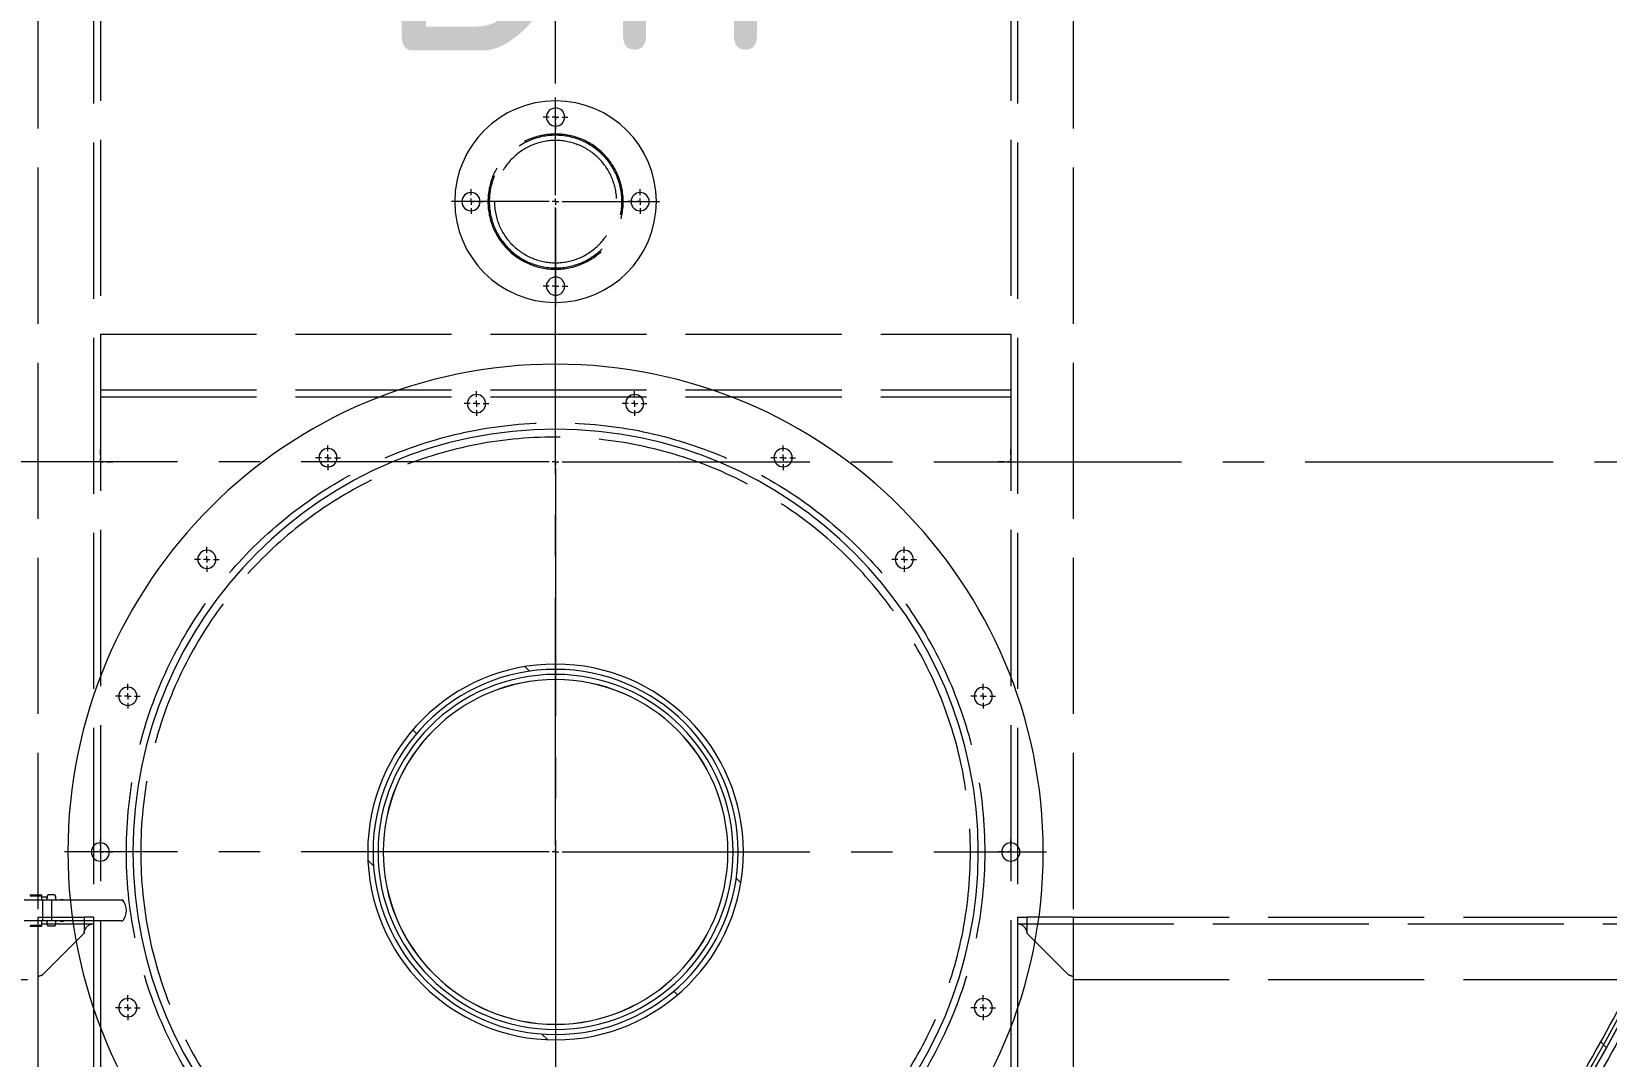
# Model space of a CAD drawing. Header units: millimetres. Extents: x 163705 to 1616509, y 81827 to 302547.
# Drawn here: x 1293532 to 1294743, y 143902 to 144690 of the extents above; entities that cross this region are included whole.
import ezdxf

# ---------------------------------------------------------------- set-up
doc = ezdxf.new("R2010")
doc.units = ezdxf.units.MM
doc.header["$LTSCALE"] = 10
doc.linetypes.add('ACAD_ISO02W100', pattern=[15, 12, -3])
doc.linetypes.add('CENTER2', pattern=[28.575000000000003, 19.05, -3.175, 3.175, -3.175])
for name, color, linetype, lineweight in [('1-中心线', 1, 'CENTER2', 0), ('1-标注', 3, 'Continuous', 0), ('1-虚线', 8, 'ACAD_ISO02W100', 0), ('1-设备轮廓', 2, 'Continuous', 18)]:
    doc.layers.add(name, color=color, linetype=linetype, lineweight=lineweight)
doc.styles.add('HZ', font='gbenor.shx', dxfattribs={"bigfont": 'gbcbig.shx'})
pattern_1 = [(45, (-1357.895826168232, -803.9953098043657), (-67.35192090801866, 67.35192090801866), [])]

# ---------------------------------------------------------------- blocks, each defined once
blk = doc.blocks.new('SCNZ-6_俯视图')
at = {"layer": '1-设备轮廓'}
for p, q in [((181.346111202477, 635.7565434240719), (181.346111202477, 637)), ((181.346111202477, 635.7565434240719), (181.346111202477, 582.27)), ((197.2461112024766, 637), (197.2461112024766, 582.27)), ((177.1835987941795, 584.5033732513225), (177.1835987941795, 579.596626753148)), ((178.7317555494947, 585.3499999999999), (177.3469015699993, 584.7763746997866)), ((179.44270618681, 585.3499999999999), (177.3586107629744, 584.7805371110758)), ((179.44270618681, 585.3499999999999), (178.7317555494947, 585.3499999999999)), ((180.5167622943627, 585.3499999999999), (179.44270618681, 585.3499999999999)), ((181.346111202477, 585.1233868518016), (180.5167622943627, 585.3499999999999)), ((181.346111202477, 585.3499999999999), (180.5167622943627, 585.3499999999999)), ((180.9461112024774, 591.0499999999997), (180.9461112024774, 589.0499999999997)), ((181.346111202477, 589.0499999999997), (180.9461112024774, 589.0499999999997)), ((181.346111202477, 591.25), (181.1461112024772, 591.25)), ((181.346111202477, 585.8906702541863), (181.1461112024772, 585.3499999999999)), ((196.2461112024766, 582.27), (181.346111202477, 582.27)), ((181.346111202477, 582.27), (181.346111202477, 575.269974811496)), ((197.2461112024766, 582.27), (196.2461112024766, 582.27)), ((197.4461112024774, 591.25), (197.2461112024766, 591.25)), ((197.6461112024772, 589.0499999999997), (197.2461112024766, 589.0499999999997)), ((197.4461112024774, 585.3499999999999), (197.2461112024766, 585.8906702541863)), ((197.5223614020324, 585.3499999999999), (197.2461112024766, 585.2852596645348)), ((197.5223614020324, 585.3499999999999), (197.2461112024766, 585.3499999999999)), ((197.2461112024766, 582.27), (197.2461112024766, 575.269974811496)), ((198.7746443040323, 585.3499999999999), (197.5223614020324, 585.3499999999999)), ((197.6461112024772, 589.0499999999997), (197.6461112024772, 591.0499999999997)), ((201.2045704941575, 584.7805371110758), (198.7746443040323, 585.3499999999999)), ((199.860466855459, 585.3499999999999), (198.7746443040323, 585.3499999999999)), ((201.2453208349571, 584.7763746997857), (199.860466855459, 585.3499999999999)), ((201.1306052028158, 584.8086828206019), (201.2336116419792, 584.7805371110758)), ((201.2336116419792, 584.7805371110758), (201.2045704941575, 584.7805371110758)), ((201.4086236107742, 584.5033732513225), (201.4086236107742, 579.596626753148)), ((177.2961112024768, 565.4641016151377), (177.2961112024768, 574.75)), ((177.2961112024768, 574.75), (178.1461112024772, 574.75)), ((177.3476674399972, 579.3233080664731), (178.7317555494947, 578.75)), ((177.3586107629817, 579.3194628889219), (179.44270618681, 578.75)), ((178.1461112024772, 565.8311225508983), (178.1461112024772, 574.75)), ((178.1461112024772, 574.75), (181.346111202477, 574.75)), ((179.44270618681, 578.75), (178.7317555494947, 578.75)), ((178.8186112024769, 578.75), (178.8186112024769, 574.75)), ((179.44270618681, 578.75), (180.5167622943627, 578.75)), ((180.5167622943627, 578.75), (181.346111202477, 578.9766131481983)), ((181.346111202477, 578.75), (180.5167622943627, 578.75)), ((197.2461112024766, 575.269974811496), (181.346111202477, 575.269974811496)), ((181.346111202477, 575.269974811496), (181.346111202477, 561.1633343495973)), ((197.5223614020324, 578.75), (197.2461112024766, 578.75)), ((197.2461112024766, 575.269974811496), (197.2461112024766, 561.1633343495973)), ((197.2461112024766, 574.75), (200.4461112024774, 574.75)), ((197.5223614020324, 578.75), (198.7746443040323, 578.75)), ((198.7746443040323, 578.75), (201.2045704941575, 579.3194628889246)), ((199.860466855459, 578.75), (198.7746443040323, 578.75)), ((199.7736112024768, 574.75), (199.7736112024768, 578.75)), ((199.860466855459, 578.75), (201.2445549649574, 579.3233080664736)), ((200.4461112024774, 565.8311225508983), (200.4461112024774, 574.75)), ((200.4461112024774, 574.75), (201.2961112024768, 574.75)), ((201.2336116419729, 579.3194628889219), (201.1306052028158, 579.2913171793971)), ((201.2961112024768, 565.4641016151377), (201.2961112024768, 574.75))]:
    blk.add_line(p, q, dxfattribs=at)
for centre, radius, start, end in [((189.2961112024768, 625.6095), 13.89049999999982, 55.08688373265623, 124.9131162673438), ((222.7990422771427, 587.9493507407442), 55.30749026362667, 117.5172562385308, 118.6917030875337), ((177.4833132728154, 584.5079585396124), 0.2997495514284707, 114.5837146233131, 180.8764914324909), ((181.1461112024772, 591.0499999999997), 0.2000000000000455, 90, 180), ((197.4461112024774, 591.0499999999997), 0.2000000000000455, 0, 90), ((201.112908426885, 584.4993580628802), 0.2957424415279836, 0.7779080287404947, 71.94445566096812), ((201.1089091321383, 584.507958539612), 0.2997495514287721, 359.1235085675482, 65.41628537668694), ((177.4836856965167, 579.5922766231511), 0.3001184309316934, 179.1694851369776, 245.3703079683663), ((201.1132607815862, 579.6003825270659), 0.2953867070529261, 288.0061594576209, 359.2714777350309), ((201.1085367084379, 579.5922766231511), 0.3001184309316416, 294.6296920316337, 0.8305148630224081)]:
    blk.add_arc(centre, radius, start, end, dxfattribs=at)
blk = doc.blocks.new('SW_CENTERMARKSYMBOL_2')
at = {"lineweight": 18}
for p, q in [((0, 4.999999999999449), (0, 116.5038053019082)), ((-4.999999999999449, 0), (-116.5038053019082, 0)), ((0, 0), (-2.499999999999725, 0)), ((0, 0), (0, 2.499999999999725)), ((0, 0), (0, -2.499999999999725)), ((0, 0), (2.499999999999725, 0)), ((5.000000000000837, 0), (116.5038053019082, 0)), ((0, -4.999999999999449), (0, -116.5038053019082))]:
    blk.add_line(p, q, dxfattribs=at)
blk = doc.blocks.new('SW_CENTERMARKSYMBOL_3')
for p, q in [((-4.999999999999948, 0), (-10.50000000000001, 0)), ((0, 0), (-2.499999999999974, 0)), ((0, 4.999999999999948), (0, 10.49999999999993)), ((0, 0), (0, 2.499999999999974)), ((0, 0), (0, -2.500000000000058)), ((0, 0), (2.500000000000058, 0)), ((5.000000000000032, 0), (10.50000000000001, 0)), ((0, -5.000000000000032), (0, -10.50000000000001))]:
    blk.add_line(p, q)
blk = doc.blocks.new('SW_CENTERMARKSYMBOL_13')
at = {"layer": '1-中心线'}
for p, q in [((0, 4.999999999999866), (0, 1002.5)), ((0, 4.999999999999866), (0, 927.4999999999999)), ((-4.999999999999866, 0), (-1002.5, 0)), ((-4.999999999999866, 0), (-927.4999999999999, 0)), ((0, 0), (-2.499999999999725, 0)), ((0, 0), (-2.499999999999725, 0)), ((0, 0), (0, 2.500000000000141)), ((0, 0), (0, 2.500000000000141)), ((0, 0), (0, -2.500000000000141)), ((0, 0), (2.500000000000141, 0)), ((0, 0), (0, -2.500000000000141)), ((0, 0), (2.500000000000141, 0)), ((5.000000000000282, 0), (927.4999999999999, 0)), ((5.000000000000282, 0), (1002.5, 0)), ((0, -4.999999999999866), (0, -927.4999999999999)), ((0, -4.999999999999866), (0, -1002.5))]:
    blk.add_line(p, q, dxfattribs=at)
blk = doc.blocks.new('SW_CENTERMARKSYMBOL_14')
at = {"layer": '1-中心线'}
for p, q in [((0, 4.999999999999866), (0, 79.99999999999993)), ((-5.000000000000282, 0), (-79.99999999999993, 0)), ((0, 0), (-2.500000000000141, 0)), ((0, 0), (0, 2.499999999999725)), ((0, 0), (0, -2.500000000000141)), ((0, 0), (2.499999999999725, 0)), ((4.999999999999866, 0), (79.99999999999993, 0)), ((0, -5.000000000000282), (0, -79.99999999999993))]:
    blk.add_line(p, q, dxfattribs=at)
blk = doc.blocks.new('SW_CENTERMARKSYMBOL_15')
at = {"layer": '1-中心线'}
for p, q in [((-4.999999999999866, 0), (-9.499999999999787, 0)), ((0, 0), (-2.499999999999725, 0)), ((0, 4.999999999999866), (0, 9.499999999999787)), ((0, 0), (0, 2.499999999999725)), ((0, 0), (0, -2.500000000000141)), ((0, 0), (2.500000000000141, 0)), ((5.000000000000282, 0), (9.500000000000203, 0)), ((0, -5.000000000000282), (0, -9.500000000000203))]:
    blk.add_line(p, q, dxfattribs=at)
blk = doc.blocks.new('SW_CENTERMARKSYMBOL_16')
at = {"layer": '1-中心线'}
for p, q in [((-5.000000000000282, 0), (-9.500000000000203, 0)), ((0, 0), (-2.500000000000141, 0)), ((0, 4.999999999999866), (0, 9.499999999999787)), ((0, 0), (0, 2.499999999999725)), ((0, 0), (0, -2.500000000000141)), ((0, 0), (2.499999999999725, 0)), ((4.999999999999866, 0), (9.499999999999787, 0)), ((0, -5.000000000000282), (0, -9.500000000000203))]:
    blk.add_line(p, q, dxfattribs=at)
blk = doc.blocks.new('SW_CENTERMARKSYMBOL_17')
at = {"layer": '1-中心线'}
for p, q in [((-4.999999999999866, 0), (-9.500000000000203, 0)), ((0, 0), (-2.500000000000141, 0)), ((0, 4.999999999999866), (0, 9.499999999999787)), ((0, 0), (0, 2.499999999999725)), ((0, 0), (0, -2.500000000000141)), ((0, 0), (2.500000000000141, 0)), ((4.999999999999866, 0), (9.499999999999787, 0)), ((0, -5.000000000000282), (0, -9.500000000000203))]:
    blk.add_line(p, q, dxfattribs=at)
blk = doc.blocks.new('SW_CENTERMARKSYMBOL_18')
at = {"layer": '1-中心线'}
for p, q in [((-5.000000000000282, 0), (-9.500000000000203, 0)), ((0, 0), (-2.500000000000141, 0)), ((0, 4.999999999999866), (0, 9.500000000000203)), ((0, 0), (0, 2.500000000000141)), ((0, 0), (0, -2.500000000000141)), ((0, 0), (2.499999999999725, 0)), ((4.999999999999866, 0), (9.499999999999787, 0)), ((0, -4.999999999999866), (0, -9.500000000000203))]:
    blk.add_line(p, q, dxfattribs=at)
blk = doc.blocks.new('SW_CENTERMARKSYMBOL_19')
at = {"layer": '1-中心线'}
for p, q in [((-4.999999999999866, 0), (-9.499999999999787, 0)), ((0, 0), (-2.500000000000141, 0)), ((0, 5.000000000000282), (0, 9.500000000000203)), ((0, 0), (0, 2.500000000000141)), ((0, 0), (0, -2.499999999999725)), ((0, 0), (2.500000000000141, 0)), ((4.999999999999866, 0), (9.500000000000203, 0)), ((0, -4.999999999999866), (0, -9.499999999999787))]:
    blk.add_line(p, q, dxfattribs=at)
blk = doc.blocks.new('SW_CENTERMARKSYMBOL_20')
at = {"layer": '1-中心线'}
for p, q in [((-4.999999999999866, 0), (-9.499999999999787, 0)), ((0, 0), (-2.499999999999725, 0)), ((0, 4.999999999999866), (0, 9.500000000000203)), ((0, 0), (0, 2.500000000000141)), ((0, 0), (0, -2.500000000000141)), ((0, 0), (2.500000000000141, 0)), ((5.000000000000282, 0), (9.500000000000203, 0)), ((0, -4.999999999999866), (0, -9.499999999999787))]:
    blk.add_line(p, q, dxfattribs=at)
blk = doc.blocks.new('SW_CENTERMARKSYMBOL_21')
at = {"layer": '1-中心线'}
for p, q in [((-4.999999999999866, 0), (-9.499999999999787, 0)), ((0, 0), (-2.499999999999725, 0)), ((0, 4.999999999999866), (0, 9.499999999999787)), ((0, 0), (0, 2.500000000000141)), ((0, 0), (0, -2.500000000000141)), ((0, 0), (2.500000000000141, 0)), ((5.000000000000282, 0), (9.500000000000203, 0)), ((0, -4.999999999999866), (0, -9.500000000000203))]:
    blk.add_line(p, q, dxfattribs=at)
blk = doc.blocks.new('SW_CENTERMARKSYMBOL_22')
at = {"layer": '1-中心线'}
for p, q in [((0, 304.9999999999999), (0, 309.5000000000003)), ((-5.000000000000282, 300.0000000000001), (-9.500000000000203, 300.0000000000001)), ((0, 300.0000000000001), (-2.500000000000141, 300.0000000000001)), ((0, 300.0000000000001), (0, 302.5000000000002)), ((0, 300.0000000000001), (0, 297.4999999999999)), ((0, 300.0000000000001), (2.499999999999725, 300.0000000000001)), ((0, 295.0000000000002), (0, 290.4999999999998)), ((4.999999999999866, 300.0000000000001), (9.499999999999787, 300.0000000000001)), ((-5.000000000000282, 0), (-9.500000000000203, 0)), ((0, 0), (-2.500000000000141, 0)), ((0, 5.000000000000074), (0, 9.499999999999995)), ((0, 0), (0, 2.500000000000141)), ((0, 0), (0, -2.499999999999933)), ((0, 0), (2.499999999999725, 0)), ((4.999999999999866, 0), (9.499999999999787, 0)), ((0, -4.999999999999866), (0, -9.499999999999995))]:
    blk.add_line(p, q, dxfattribs=at)
blk = doc.blocks.new('SW_CENTERMARKSYMBOL_23')
at = {"layer": '1-中心线'}
for p, q in [((-4.999999999999866, 0), (-9.499999999999787, 0)), ((0, 0), (-2.499999999999725, 0)), ((0, 5.000000000000074), (0, 9.499999999999995)), ((0, 0), (0, 2.500000000000141)), ((0, 0), (0, -2.499999999999933)), ((0, 0), (2.500000000000141, 0)), ((5.000000000000282, 0), (9.500000000000203, 0)), ((0, -4.999999999999866), (0, -9.499999999999995))]:
    blk.add_line(p, q, dxfattribs=at)
blk = doc.blocks.new('SW_CENTERMARKSYMBOL_30')
at = {"layer": '1-中心线'}
for p, q in [((-5.000000000000282, 0), (-9.500000000000203, 0)), ((0, 0), (-2.500000000000141, 0)), ((0, 5.000000000000074), (0, 9.499999999999995)), ((0, 0), (0, 2.500000000000141)), ((0, 0), (0, -2.499999999999933)), ((0, 0), (2.499999999999725, 0)), ((4.999999999999866, 0), (9.499999999999787, 0)), ((0, -4.999999999999866), (0, -9.499999999999995))]:
    blk.add_line(p, q, dxfattribs=at)
blk = doc.blocks.new('SW_CENTERMARKSYMBOL_31')
at = {"layer": '1-中心线'}
for p, q in [((0, 304.9999999999999), (0, 309.4999999999998)), ((-4.999999999999866, 300.0000000000001), (-9.499999999999787, 300.0000000000001)), ((0, 300.0000000000001), (-2.499999999999725, 300.0000000000001)), ((0, 300.0000000000001), (0, 302.5000000000002)), ((0, 300.0000000000001), (0, 297.4999999999999)), ((0, 300.0000000000001), (2.500000000000141, 300.0000000000001)), ((0, 295.0000000000002), (0, 290.4999999999998)), ((5.000000000000282, 300.0000000000001), (9.500000000000203, 300.0000000000001)), ((-4.999999999999866, 0), (-9.499999999999787, 0)), ((0, 0), (-2.499999999999725, 0)), ((0, 5.000000000000074), (0, 9.499999999999995)), ((0, 0), (0, 2.499999999999933)), ((0, 0), (0, -2.499999999999933)), ((0, 0), (2.500000000000141, 0)), ((5.000000000000282, 0), (9.500000000000203, 0)), ((0, -5.000000000000074), (0, -9.499999999999995))]:
    blk.add_line(p, q, dxfattribs=at)
blk = doc.blocks.new('SW_CENTERMARKSYMBOL_32')
at = {"layer": '1-中心线'}
for p, q in [((-5.000000000000282, 0), (-9.500000000000203, 0)), ((0, 0), (-2.500000000000141, 0)), ((0, 4.999999999999866), (0, 9.500000000000203)), ((0, 0), (0, 2.500000000000141)), ((0, 0), (0, -2.500000000000141)), ((0, 0), (2.499999999999725, 0)), ((4.999999999999866, 0), (9.499999999999787, 0)), ((0, -4.999999999999866), (0, -9.499999999999787))]:
    blk.add_line(p, q, dxfattribs=at)
blk = doc.blocks.new('SW_CENTERMARKSYMBOL_33')
at = {"layer": '1-中心线'}
for p, q in [((-5.000000000000282, 0), (-9.500000000000203, 0)), ((0, 0), (-2.500000000000141, 0)), ((0, 4.999999999999866), (0, 9.499999999999787)), ((0, 0), (0, 2.499999999999725)), ((0, 0), (0, -2.500000000000141)), ((0, 0), (2.499999999999725, 0)), ((4.999999999999866, 0), (9.499999999999787, 0)), ((0, -5.000000000000282), (0, -9.500000000000203))]:
    blk.add_line(p, q, dxfattribs=at)
blk = doc.blocks.new('SW_CENTERMARKSYMBOL_34')
at = {"layer": '1-中心线'}
for p, q in [((-5.000000000000282, 0), (-9.500000000000203, 0)), ((0, 0), (-2.500000000000141, 0)), ((0, 4.999999999999866), (0, 9.499999999999787)), ((0, 0), (0, 2.500000000000141)), ((0, 0), (0, -2.500000000000141)), ((0, 0), (2.499999999999725, 0)), ((4.999999999999866, 0), (9.499999999999787, 0)), ((0, -4.999999999999866), (0, -9.500000000000203))]:
    blk.add_line(p, q, dxfattribs=at)
blk = doc.blocks.new('SW_CENTERMARKSYMBOL_35')
at = {"layer": '1-中心线'}
for p, q in [((-4.999999999999866, 0), (-9.499999999999787, 0)), ((0, 0), (-2.499999999999725, 0)), ((0, 4.999999999999866), (0, 9.499999999999787)), ((0, 0), (0, 2.500000000000141)), ((0, 0), (0, -2.500000000000141)), ((0, 0), (2.500000000000141, 0)), ((5.000000000000282, 0), (9.500000000000203, 0)), ((0, -4.999999999999866), (0, -9.500000000000203))]:
    blk.add_line(p, q, dxfattribs=at)
blk = doc.blocks.new('SW_CENTERMARKSYMBOL_36')
at = {"layer": '1-中心线'}
for p, q in [((-4.999999999999866, 0), (-9.500000000000203, 0)), ((0, 0), (-2.500000000000141, 0)), ((0, 4.999999999999866), (0, 9.499999999999787)), ((0, 0), (0, 2.499999999999725)), ((0, 0), (0, -2.500000000000141)), ((0, 0), (2.500000000000141, 0)), ((4.999999999999866, 0), (9.499999999999787, 0)), ((0, -5.000000000000282), (0, -9.500000000000203))]:
    blk.add_line(p, q, dxfattribs=at)
blk = doc.blocks.new('SW_CENTERMARKSYMBOL_37')
at = {"layer": '1-中心线'}
for p, q in [((0, 4.999999999999866), (0, 377.4999999999998)), ((-5.000000000000282, 0), (-377.5000000000001, 0)), ((0, 0), (-2.500000000000141, 0)), ((0, 0), (0, 2.499999999999933)), ((0, 0), (0, -2.500000000000141)), ((0, 0), (2.499999999999725, 0)), ((4.999999999999866, 0), (377.4999999999997, 0)), ((0, -5.000000000000074), (0, -377.5000000000001))]:
    blk.add_line(p, q, dxfattribs=at)
blk = doc.blocks.new('LFHBF-LC1-00A_俯视图')
at = {"lineweight": 18}
h = blk.add_hatch(dxfattribs=at)
h.set_pattern_fill('ANSI31', color=256, scale=30, style=0)
h.set_pattern_definition(pattern_1)
edge = h.paths.add_edge_path(flags=0)
edge.add_arc((1002.5, 1008.982633047315), 144.4374999999999, 0, 360)
edge = h.paths.add_edge_path(flags=0)
edge.add_arc((1002.5, 1008.982633047315), 140.3874104948161, 0, 360)
at = {"layer": '1-虚线', "lineweight": 18}
h = blk.add_hatch(dxfattribs=at)
h.set_pattern_fill('ANSI31', color=256, scale=30, style=0)
h.set_pattern_definition(pattern_1)
edge = h.paths.add_edge_path(flags=0)
edge.add_arc((1002.5, 1308.982633047315), 925, 0, 360)
edge = h.paths.add_edge_path(flags=0)
edge.add_arc((1002.5, 1308.982633047315), 919, 0, 360)
at = {"lineweight": 18}
for radius in [136.5000000000003, 136.4999999999998]:
    blk.add_circle((1002.5, 1008.982633047315), radius, dxfattribs=at)
at = {"layer": '1-虚线', "lineweight": 18}
for p, q in [((652.4999999999964, 2156.560948012958), (652.5000000000023, 461.40431808167)), ((1352.499999999996, 2156.56094801296), (1352.500000000002, 461.4043180816725)), ((647.1999999999966, 2154.352912865572), (647.2000000000025, 463.6123532290555)), ((1357.799999999997, 2154.352912865575), (1357.800000000002, 463.612353229058)), ((604.4999999999968, 2135.109136677357), (604.5000000000025, 482.8561294172705)), ((1400.499999999996, 2135.10913667736), (1400.500000000002, 482.8561294172735)), ((652.4999999999982, 1406.982633047314), (652.4999999999982, 1358.982633047314)), ((1352.499999999998, 1406.982633047317), (652.4999999999982, 1406.982633047314)), ((1352.499999999998, 1406.982633047317), (1352.499999999998, 1358.982633047317)), ((1352.499999999998, 1364.282633047317), (652.4999999999982, 1364.282633047314)), ((1352.499999999998, 1358.982633047317), (652.4999999999982, 1358.982633047314)), ((604.5000000000009, 958.9826330473138), (154.9216850343566, 958.9826330473124)), ((604.5000000000009, 958.9826330473138), (604.5000000000009, 910.9826330473138)), ((604.5000000000009, 958.9826330473138), (640.036227706142, 958.9826330473138)), ((640.036227706142, 958.9826330473138), (640.036227706142, 946.5188607534542)), ((647.200000000001, 958.9826330473138), (640.036227706142, 958.9826330473138)), ((647.200000000001, 958.9826330473138), (647.200000000001, 953.6826330473139)), ((1357.800000000001, 958.9826330473163), (1357.800000000001, 953.6826330473166)), ((1357.800000000001, 958.9826330473163), (1364.96377229386, 958.9826330473165)), ((1364.96377229386, 958.9826330473165), (1364.96377229386, 946.5188607534571)), ((1400.5, 958.9826330473165), (1364.96377229386, 958.9826330473165)), ((1400.5, 958.9826330473165), (1400.5, 910.9826330473165)), ((1850.078314965645, 958.9826330473184), (1400.5, 958.9826330473165)), ((647.200000000001, 953.6826330473139), (157.1297201817424, 953.6826330473123)), ((640.036227706142, 946.5188607534542), (608.0818861469304, 914.5645191942431)), ((1847.870279818259, 953.6826330473182), (1357.800000000001, 953.6826330473166)), ((1364.96377229386, 946.5188607534571), (1396.918113853072, 914.5645191942458)), ((604.5000000000009, 910.9826330473138), (176.3734963699576, 910.9826330473122)), ((1828.626503630044, 910.9826330473184), (1400.5, 910.9826330473165))]:
    blk.add_line(p, q, dxfattribs=at)
for centre, radius in [((1002.5, 1308.982633047315), 919), ((1002.5, 1508.982633047315), 52), ((1002.5, 1508.982633047315), 51), ((1002.5, 1508.982633047315), 47), ((1002.5, 1008.982633047315), 319)]:
    blk.add_circle(centre, radius, dxfattribs=at)
for centre, radius, start in [((1002.5, 1308.982633047315), 930.3000000000002, 270.0619413953247), ((1002.5, 1008.982633047315), 329.9999999999998, 270.3525916378453)]:
    blk.add_arc(centre, radius, start, 270, dxfattribs=at)
for centre, major_axis, ratio, start_param, end_param in [((647.200000000001, 945.6826330473139), (0, 8), 0.900404044297801, 0, 1.466076571675355), ((1357.800000000001, 945.6826330473164), (0, 8.000000000000227), 0.9004040442978037, 4.8171087355043, 6.283185307179586), ((570.2329110659739, 914.9826330473138), (38.05745781689438, 0), 0.1051042352656713, 5.833086325443168, 6.178465552060036), ((1434.767088934027, 914.9826330473168), (38.05745781689393, 0), 0.1051042352656665, 3.24631240870967, 3.591691635326442)]:
    blk.add_ellipse(centre, major_axis=major_axis, ratio=ratio, start_param=start_param, end_param=end_param, dxfattribs=at)
at = {"layer": '1-设备轮廓'}
for centre, radius in [((1002.5, 1508.982633047315), 77.49999999999955), ((1002.5, 1573.982633047315), 6.999999999999545), ((937.4999999999991, 1508.982633047315), 7), ((1067.5, 1508.982633047315), 7), ((1002.5, 1443.982633047315), 6.999999999999545), ((1002.5, 1008.982633047312), 375), ((941.7231378165766, 1353.665346601588), 7), ((1063.276862183428, 1353.665346601585), 7), ((1002.5, 1008.982633047312), 324.9999999999995), ((827.5000000000023, 1312.091524371867), 7), ((1177.500000000002, 1312.091524371865), 7), ((734.384444908359, 1233.958296437603), 7), ((1270.615555091644, 1233.9582964376), 7), ((1002.5, 1008.982633047315), 144.4374999999999), ((1002.5, 1008.982633047315), 140.3874104948159), ((1002.5, 1008.982633047315), 132.5494700229414), ((1002.5, 1008.982633047315), 132.5000000000001), ((673.6075827249326, 1128.689683211299), 7.000000000000227), ((1331.392417275069, 1128.689683211294), 6.999999999999545), ((652.5000000000002, 1008.982633047314), 7), ((1352.5, 1008.98263304731), 7), ((673.607582724931, 889.2755828833303), 7), ((1331.392417275068, 889.275582883326), 6.999999999999545)]:
    blk.add_circle(centre, radius, dxfattribs=at)
for radius, start, end in [(973, 270.0619413953247, 270), (925.0000000000005, 20.23955051540214, 180), (925.0000000000005, 20.23955051540214, 270), (922.0000000000003, 20.30830432585196, 339.691695674148), (925.0000000000003, 180, 339.7604494845979), (925.0000000000003, 270.0619413953247, 339.7604494845979)]:
    blk.add_arc((1002.5, 1308.982633047315), radius, start, end, dxfattribs=at)
at = {"layer": '1-中心线'}
for name, p in [('SW_CENTERMARKSYMBOL_13', (1002.5, 1308.982633047315)), ('SW_CENTERMARKSYMBOL_14', (1002.5, 1508.982633047315)), ('SW_CENTERMARKSYMBOL_18', (1002.5, 1573.982633047315)), ('SW_CENTERMARKSYMBOL_15', (937.4999999999991, 1508.982633047315)), ('SW_CENTERMARKSYMBOL_3', (1002.5, 1508.982633047315)), ('SW_CENTERMARKSYMBOL_17', (1067.5, 1508.982633047315)), ('SW_CENTERMARKSYMBOL_16', (1002.5, 1443.982633047315)), ('SW_CENTERMARKSYMBOL_2', (1002.5, 1308.982633047315)), ('SW_CENTERMARKSYMBOL_37', (1002.5, 1008.982633047312)), ('SW_CENTERMARKSYMBOL_36', (941.7231378165766, 1353.665346601588)), ('SW_CENTERMARKSYMBOL_35', (1063.276862183428, 1353.665346601585)), ('SW_CENTERMARKSYMBOL_19', (827.5000000000023, 1312.091524371867)), ('SW_CENTERMARKSYMBOL_34', (1177.500000000002, 1312.091524371865)), ('SW_CENTERMARKSYMBOL_22', (652.5000000000002, 1008.982633047314)), ('SW_CENTERMARKSYMBOL_31', (1352.5, 1008.98263304731)), ('SW_CENTERMARKSYMBOL_20', (734.384444908359, 1233.958296437603)), ('SW_CENTERMARKSYMBOL_33', (1270.615555091644, 1233.9582964376)), ('SW_CENTERMARKSYMBOL_21', (673.6075827249326, 1128.689683211299)), ('SW_CENTERMARKSYMBOL_32', (1331.392417275069, 1128.689683211294)), ('SW_CENTERMARKSYMBOL_23', (673.607582724931, 889.2755828833303)), ('SW_CENTERMARKSYMBOL_30', (1331.392417275068, 889.275582883326))]:
    blk.add_blockref(name, p, dxfattribs=at)

msp = doc.modelspace()

# ---------------------------------------------------------------- block references
at = {"xscale": -1}
msp.add_blockref('LFHBF-LC1-00A_俯视图', (1294937.384503346, 143050.6375769519), dxfattribs=at)
at = {"xscale": -1, "rotation": 270}
msp.add_blockref('SCNZ-6_俯视图', (1292965.134503346, 143825.3240987967), dxfattribs=at)

# ---------------------------------------------------------------- texts
at = {"layer": '1-标注', "insert": (1293641.577714865, 145209.2153005415), "char_height": 200, "width": 563.4121113468427, "attachment_point": 1, "style": 'HZ'}
msp.add_mtext('\\pi72.14723;粉料仓\\P\\pi156.70606;B11', dxfattribs=at)

doc.saveas('drawing.dxf')
